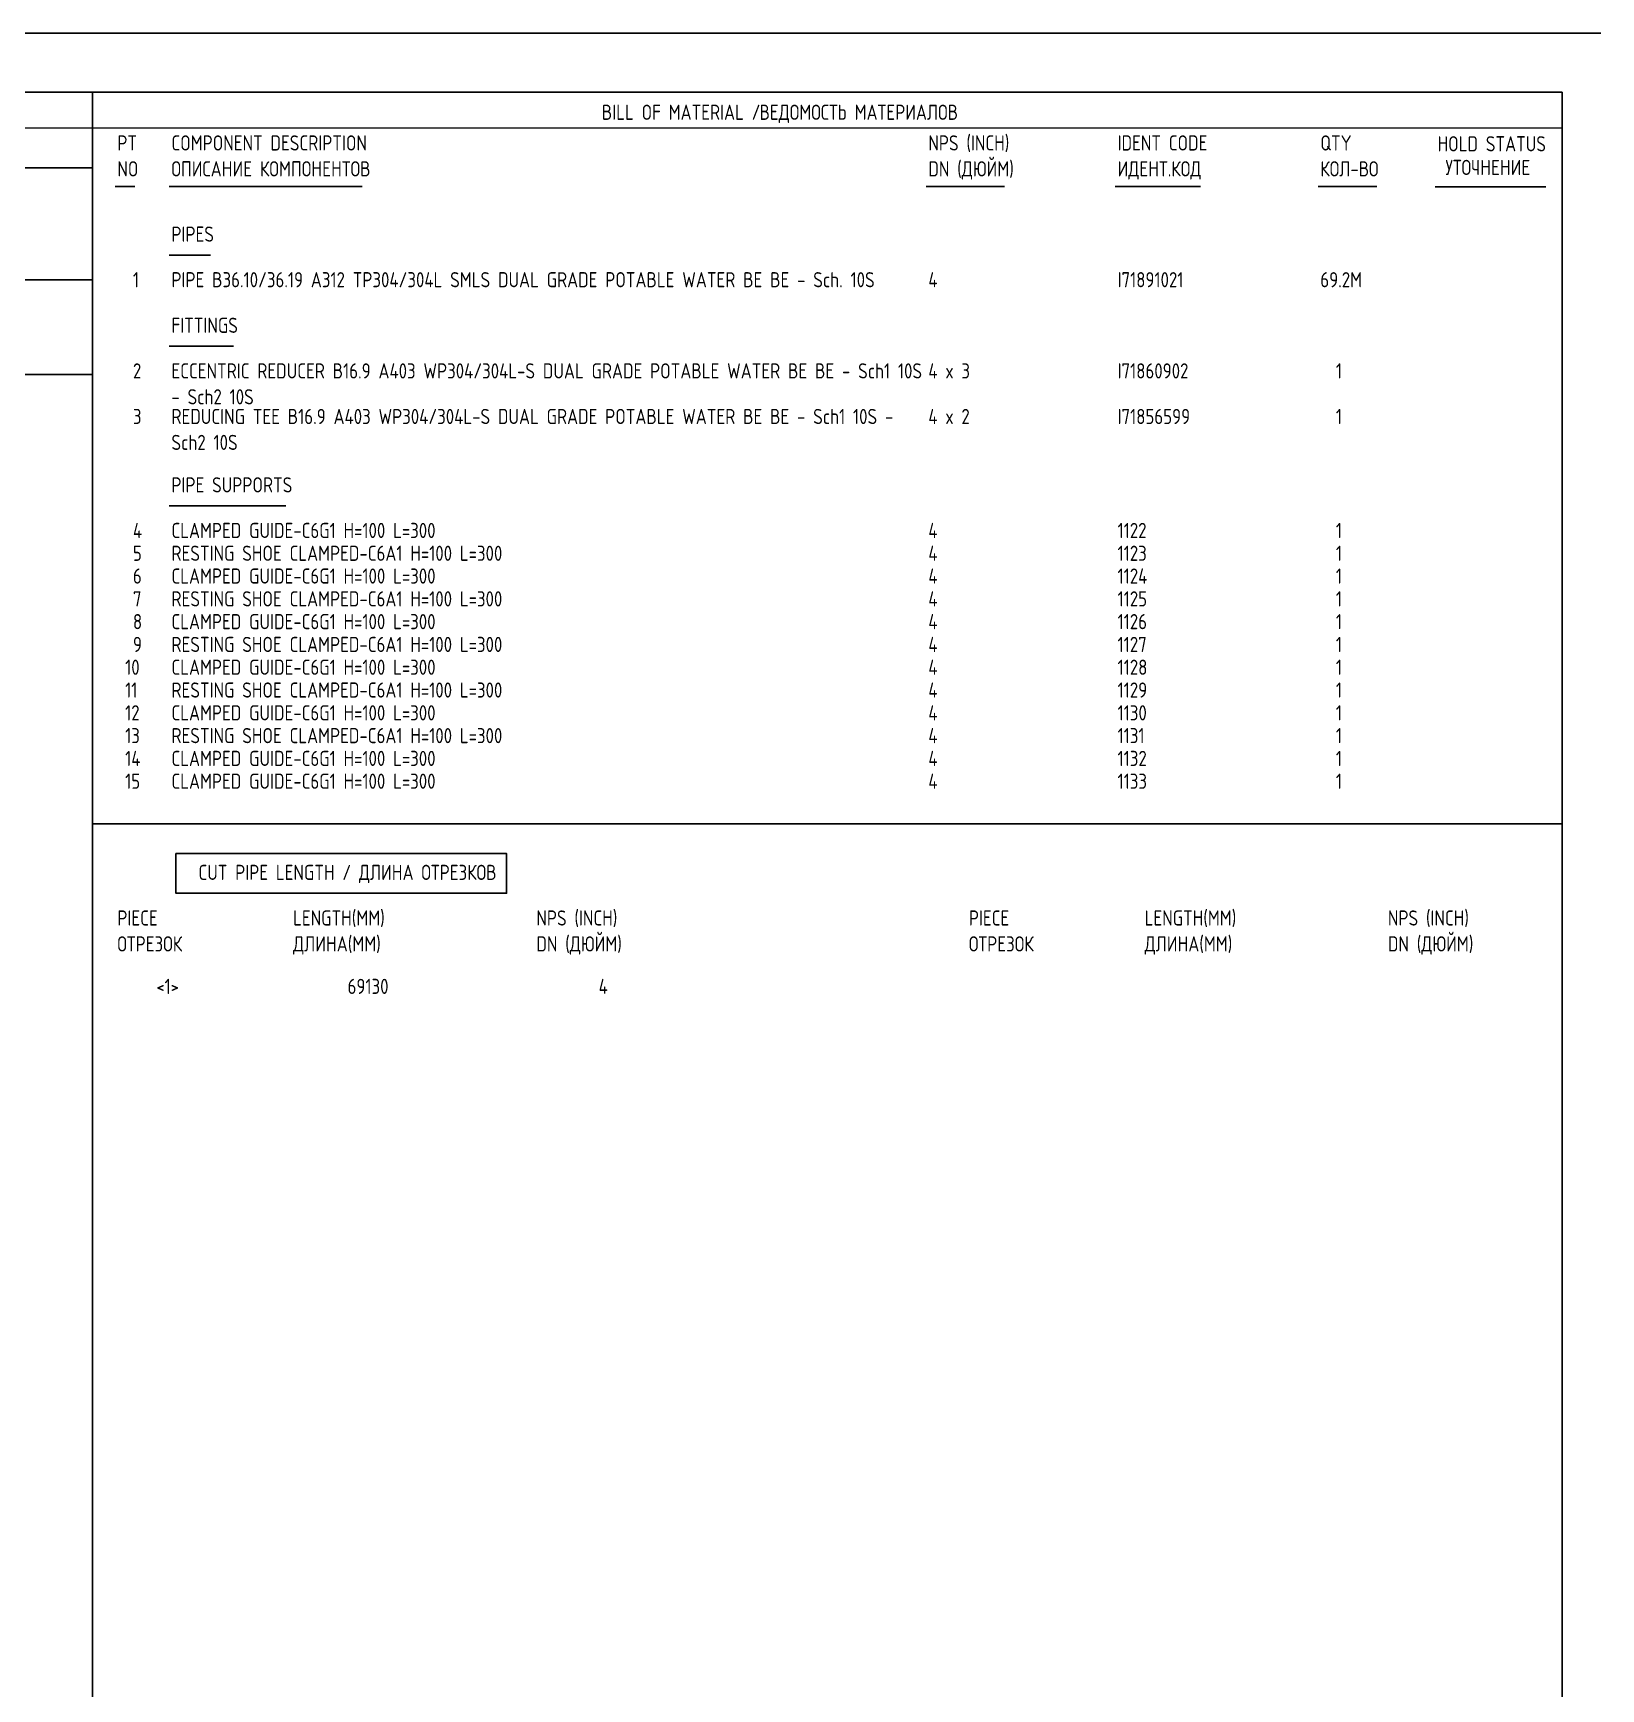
# Model space of a CAD drawing. Extents: x -1005 to 594, y -998 to 420.
# Drawn here: x 395.2 to 594, y 210 to 420 of the extents above; entities that cross this region are included whole.
import ezdxf

# ---------------------------------------------------------------- set-up
doc = ezdxf.new("R2010")
doc.units = 0
doc.styles.add('TTFN17', font='GOST type A')

msp = doc.modelspace()

# ---------------------------------------------------------------- linework, layer by layer
at = {"layer": 'GT_1', "flags": 128}
for points in [[(594, 420), (0, 420)], [(589.1, 412.5), (25.4, 412.5)], [(402.7, 412.5), (402.7, 7.5)], [(589.1, 412.5), (589.1, 7.5)], [(589.1, 408), (162.7, 407.9)], [(190.3, 402.9), (402.7, 402.9)], [(408.046, 400.531), (405.557, 400.531)], [(436.894, 400.531), (412.414, 400.531)], [(518.373, 400.531), (508.414, 400.531)], [(543.202, 400.531), (532.414, 400.531)], [(565.597, 400.531), (558.129, 400.531)], [(587, 400.5), (573, 400.5)], [(417.669, 391.854), (412.414, 391.854)], [(402.7, 388.7), (226.9, 388.7)], [(420.573, 380.289), (412.414, 380.289)], [(402.7, 376.7), (25.4, 376.7)], [(427.211, 360.051), (412.414, 360.051)], [(402.7, 319.734), (589, 319.734)], [(413.271, 315.949), (455.204, 315.949), (455.204, 310.901), (413.271, 310.901), (413.271, 315.949)]]:
    msp.add_lwpolyline(points, dxfattribs=at)

# ---------------------------------------------------------------- texts
at = {"layer": 'GT_1', "style": 'TTFN17'}
for s, p in [('BILL OF MATERIAL /', (467.289, 409)), ('ВЕДОМОСТЬ МАТЕРИАЛОВ', (487.289, 409)), ('PT', (405.846, 405.109)), ('COMPONENT DESCRIPTION', (412.703, 405.109)), ('NPS (INCH)', (508.703, 405.109)), ('IDENT CODE', (532.703, 405.109)), ('QTY', (558.417, 405.109)), ('HOLD STATUS', (573.289, 405)), ('NO', (405.846, 401.822)), ('ОПИСАНИЕ КОМПОНЕНТОВ', (412.703, 401.822)), ('DN (ДЮЙМ)', (508.703, 401.822)), ('ИДЕНТ.КОД', (532.703, 401.822)), ('КОЛ-ВО', (558.417, 401.822)), ('УТОЧНЕНИЕ', (574.289, 402)), ('PIPES', (412.703, 393.544)), ('  1', (405.846, 387.762)), ('PIPE B36.10/36.19 A312 TP304/304L SMLS DUAL GRADE POTABLE WATER BE BE - Sch. 10S', (412.703, 387.762)), ('4', (508.703, 387.762)), ('I71891021', (532.703, 387.762)), ('69.2M', (558.417, 387.762)), ('FITTINGS', (412.703, 381.98)), ('  2', (405.846, 376.197)), ('ECCENTRIC REDUCER B16.9 A403 WP304/304L-S DUAL GRADE POTABLE WATER BE BE - Sch1 10S', (412.703, 376.197)), ('4 x 3', (508.703, 376.197)), ('I71860902', (532.703, 376.197)), ('  1', (558.417, 376.197)), ('- Sch2 10S', (412.703, 372.911)), ('  3', (405.846, 370.415)), ('REDUCING TEE B16.9 A403 WP304/304L-S DUAL GRADE POTABLE WATER BE BE - Sch1 10S -', (412.703, 370.415)), ('4 x 2', (508.703, 370.415)), ('I71856599', (532.703, 370.415)), ('  1', (558.417, 370.415)), ('Sch2 10S', (412.703, 367.128)), ('PIPE SUPPORTS', (412.703, 361.741)), ('  4', (405.846, 355.959)), ('CLAMPED GUIDE-C6G1 H=100 L=300', (412.703, 355.959)), ('4', (508.703, 355.959)), ('1122', (532.703, 355.959)), ('  1', (558.417, 355.959)), ('  5', (405.846, 353.068)), ('RESTING SHOE CLAMPED-C6A1 H=100 L=300', (412.703, 353.068)), ('4', (508.703, 353.068)), ('1123', (532.703, 353.068)), ('  1', (558.417, 353.068)), ('  6', (405.846, 350.177)), ('CLAMPED GUIDE-C6G1 H=100 L=300', (412.703, 350.177)), ('4', (508.703, 350.177)), ('1124', (532.703, 350.177)), ('  1', (558.417, 350.177)), ('  7', (405.846, 347.286)), ('RESTING SHOE CLAMPED-C6A1 H=100 L=300', (412.703, 347.286)), ('4', (508.703, 347.286)), ('1125', (532.703, 347.286)), ('  1', (558.417, 347.286)), ('  8', (405.846, 344.395)), ('CLAMPED GUIDE-C6G1 H=100 L=300', (412.703, 344.395)), ('4', (508.703, 344.395)), ('1126', (532.703, 344.395)), ('  1', (558.417, 344.395)), ('  9', (405.846, 341.503)), ('RESTING SHOE CLAMPED-C6A1 H=100 L=300', (412.703, 341.503)), ('4', (508.703, 341.503)), ('1127', (532.703, 341.503)), ('  1', (558.417, 341.503)), (' 10', (405.846, 338.612)), ('CLAMPED GUIDE-C6G1 H=100 L=300', (412.703, 338.612)), ('4', (508.703, 338.612)), ('1128', (532.703, 338.612)), ('  1', (558.417, 338.612)), (' 11', (405.846, 335.721)), ('RESTING SHOE CLAMPED-C6A1 H=100 L=300', (412.703, 335.721)), ('4', (508.703, 335.721)), ('1129', (532.703, 335.721)), ('  1', (558.417, 335.721)), (' 12', (405.846, 332.83)), ('CLAMPED GUIDE-C6G1 H=100 L=300', (412.703, 332.83)), ('4', (508.703, 332.83)), ('1130', (532.703, 332.83)), ('  1', (558.417, 332.83)), (' 13', (405.846, 329.939)), ('RESTING SHOE CLAMPED-C6A1 H=100 L=300', (412.703, 329.939)), ('4', (508.703, 329.939)), ('1131', (532.703, 329.939)), ('  1', (558.417, 329.939)), (' 14', (405.846, 327.048)), ('CLAMPED GUIDE-C6G1 H=100 L=300', (412.703, 327.048)), ('4', (508.703, 327.048)), ('1132', (532.703, 327.048)), ('  1', (558.417, 327.048)), (' 15', (405.846, 324.156)), ('CLAMPED GUIDE-C6G1 H=100 L=300', (412.703, 324.156)), ('4', (508.703, 324.156)), ('1133', (532.703, 324.156)), ('  1', (558.417, 324.156)), ('CUT PIPE LENGTH / ДЛИНА ОТРЕЗКОВ', (416.132, 312.592)), ('PIECE', (405.846, 306.81)), ('LENGTH(MM)', (428.132, 306.81)), ('NPS (INCH)', (458.989, 306.81)), ('PIECE', (513.846, 306.81)), ('LENGTH(MM)', (536.132, 306.81)), ('NPS (INCH)', (566.989, 306.81)), ('ОТРЕЗОК', (405.846, 303.523)), ('ДЛИНА(MM)', (428.132, 303.523)), ('DN (ДЮЙМ)', (458.989, 303.523)), ('ОТРЕЗОК', (513.846, 303.523)), ('ДЛИНА(MM)', (536.132, 303.523)), ('DN (ДЮЙМ)', (566.989, 303.523)), ('     <1>', (405.846, 298.136)), ('       69130', (428.132, 298.136)), ('        4', (458.989, 298.136))]:
    msp.add_text(s, height=1.925, dxfattribs=at).set_placement(p)

doc.saveas('drawing.dxf')
